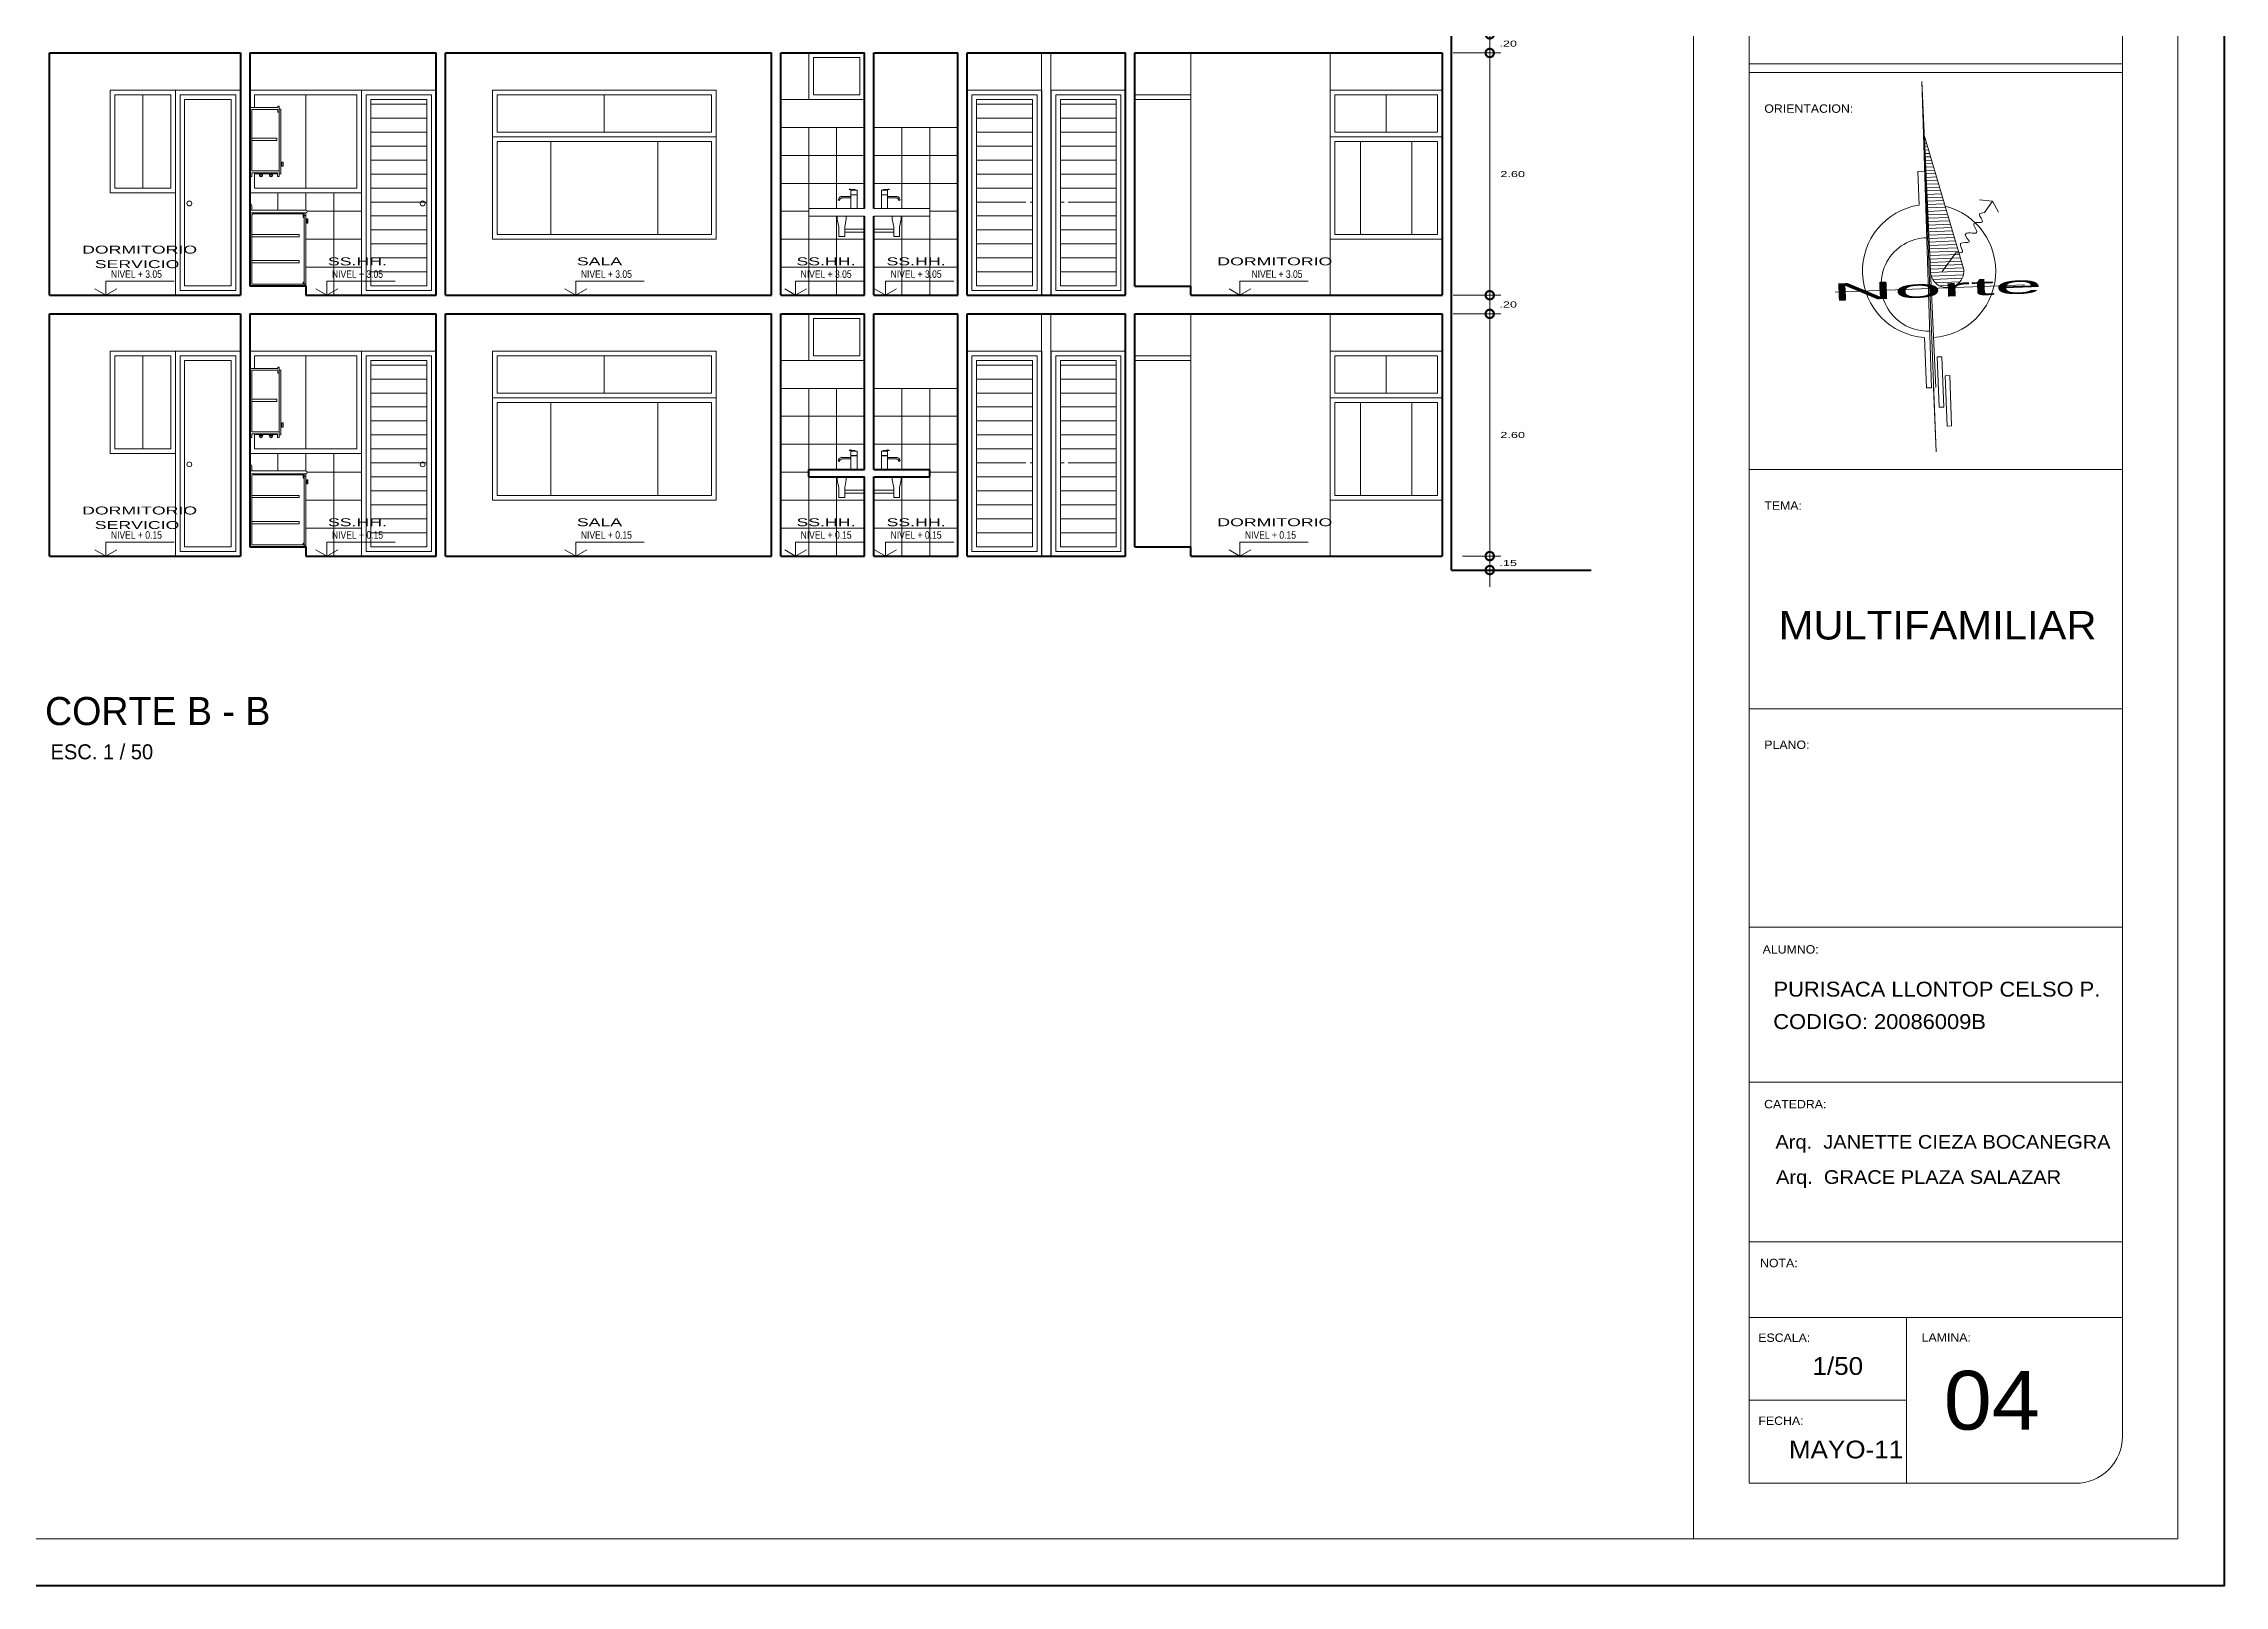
# Model space of a CAD drawing. Header units: inches. Extents: x 155.3 to 248.5, y 20.6 to 88.6.
# Drawn here: x 225.04 to 248.46, y 20.57 to 37.12 of the extents above; entities that cross this region are included whole.
import ezdxf
from ezdxf.enums import TextEntityAlignment as Align

# ---------------------------------------------------------------- set-up
doc = ezdxf.new("R2010")
doc.units = ezdxf.units.IN
doc.header["$MEASUREMENT"] = 0
doc.linetypes.add('CONTINUA', pattern=[0])
for name, color, linetype in [('COTAS', 252, 'Continuous'), ('MURO', 7, 'Continuous'), ('TEXTOS PLANTA', 7, 'Continuous'), ('TEXTURAS', 251, 'Continuous')]:
    doc.layers.add(name, color=color, linetype=linetype)
doc.styles.add('ARIAL', font='ARIALN.TTF')
doc.styles.add('Celso', font='swissel.ttf', dxfattribs={"width": 1.5})
doc.styles.add('COTA-DETA', font='swissel.ttf', dxfattribs={"width": 1.5})
doc.styles.add('GERMAN', font='arial.ttf')
doc.styles.add('N', font='')
doc.styles.add('TECNO', font='vinet.ttf', dxfattribs={"height": 0.8})
doc.styles.get('N').set_extended_font_data('BernhardFashion BT')
doc.dimstyles.new('CORTE 1-50', dxfattribs={"dimtxt": 0.065, "dimasz": 0.18, "dimexe": 0.12, "dimexo": 0.12, "dimgap": 0.1, "dimtad": 2, "dimtih": 1, "dimtoh": 1, "dimzin": 4, "dimdsep": 46, "dimtxsty": 'Celso', "dimblk": 'DOTSMALL', "dimcen": 0.065, "dimdle": 0.05, "dimclrd": 14, "dimclre": 251, "dimclrt": 256, "dimaunit": 1, "dimadec": 4, "dimazin": 1, "dimtfac": 1, "dimtix": 1, "dimtmove": 0, "dimatfit": 3, "dimldrblk": 'DOTSMALL', "dimfxl": 1, "dimlwd": 9, "dimlwe": 9, "dimarcsym": 0})

# ---------------------------------------------------------------- blocks, each defined once
blk = doc.blocks.new('_DotSmall')
at = {"color": 0, "linetype": 'ByBlock', "lineweight": 0, "const_width": 0.5}
blk.add_lwpolyline([(-0.0625, 0, 1), (0.0625, 0, 1)], format="xyb", close=True, dxfattribs=at)
blk = doc.blocks.new('*D719')
at = {"layer": 'COTAS', "color": 251, "linetype": 'Continuous', "lineweight": 9, "transparency": 16777216}
blk.add_line((240.278, 31.618), (240.69, 31.618), dxfattribs=at)
at = {"layer": 'COTAS', "color": 14, "linetype": 'CONTINUA', "lineweight": 9, "transparency": 16777216}
for p, q in [((240.57, 31.618), (240.57, 31.798)), ((240.57, 31.468), (240.57, 31.618)), ((240.57, 31.468), (240.57, 31.288))]:
    blk.add_line(p, q, dxfattribs=at)
at = {"layer": 'COTAS', "color": 251, "linetype": 'CONTINUA', "lineweight": 9, "transparency": 16777216}
blk.add_line((240.278, 31.468), (240.69, 31.468), dxfattribs=at)
at = {"layer": 'Defpoints', "color": 0, "lineweight": 0, "transparency": 16777216}
for p in [(240.158, 31.618), (240.57, 31.618), (240.158, 31.468)]:
    blk.add_point(p, dxfattribs=at)
at = {"layer": 'COTAS', "color": 14, "lineweight": 9, "transparency": 16777216, "xscale": 0.18, "yscale": 0.18, "zscale": 0.18}
for p, rotation in [((240.57, 31.618), 270), ((240.57, 31.468), 90)]:
    blk.add_blockref('_DotSmall', p, dxfattribs=dict(at, rotation=rotation))
at = {"layer": 'COTAS', "lineweight": 0, "transparency": 16777216, "insert": (240.768, 31.543), "char_height": 0.065, "attachment_point": 5, "style": 'Celso'}
blk.add_mtext('.15', dxfattribs=at)
blk = doc.blocks.new('*D720')
at = {"layer": 'COTAS', "color": 251, "linetype": 'Continuous', "lineweight": 9, "transparency": 16777216}
blk.add_line((240.178, 34.218), (240.69, 34.218), dxfattribs=at)
at = {"layer": 'COTAS', "color": 14, "linetype": 'CONTINUA', "lineweight": 9, "transparency": 16777216}
blk.add_line((240.57, 31.568), (240.57, 34.268), dxfattribs=at)
at = {"layer": 'COTAS', "color": 251, "linetype": 'CONTINUA', "lineweight": 9, "transparency": 16777216}
blk.add_line((240.278, 31.618), (240.69, 31.618), dxfattribs=at)
at = {"layer": 'Defpoints', "color": 0, "lineweight": 0, "transparency": 16777216}
for p in [(240.058, 34.218), (240.57, 34.218), (240.158, 31.618)]:
    blk.add_point(p, dxfattribs=at)
at = {"layer": 'COTAS', "color": 14, "lineweight": 9, "transparency": 16777216, "xscale": 0.18, "yscale": 0.18, "zscale": 0.18}
for p, rotation in [((240.57, 34.218), 90), ((240.57, 31.618), 270)]:
    blk.add_blockref('_DotSmall', p, dxfattribs=dict(at, rotation=rotation))
at = {"layer": 'COTAS', "lineweight": 0, "transparency": 16777216, "insert": (240.816, 32.918), "char_height": 0.065, "attachment_point": 5, "style": 'Celso'}
blk.add_mtext('2.60', dxfattribs=at)
blk = doc.blocks.new('*D721')
at = {"layer": 'COTAS', "color": 14, "linetype": 'CONTINUA', "lineweight": 9, "transparency": 16777216}
for p, q in [((240.57, 34.418), (240.57, 34.598)), ((240.57, 34.218), (240.57, 34.418)), ((240.57, 34.218), (240.57, 34.038))]:
    blk.add_line(p, q, dxfattribs=at)
at = {"layer": 'COTAS', "color": 251, "linetype": 'Continuous', "lineweight": 9, "transparency": 16777216}
blk.add_line((240.178, 34.418), (240.69, 34.418), dxfattribs=at)
at = {"layer": 'COTAS', "color": 251, "linetype": 'CONTINUA', "lineweight": 9, "transparency": 16777216}
blk.add_line((240.178, 34.218), (240.69, 34.218), dxfattribs=at)
at = {"layer": 'Defpoints', "color": 0, "lineweight": 0, "transparency": 16777216}
for p in [(240.058, 34.418), (240.058, 34.218), (240.57, 34.418)]:
    blk.add_point(p, dxfattribs=at)
at = {"layer": 'COTAS', "color": 14, "lineweight": 9, "transparency": 16777216, "xscale": 0.18, "yscale": 0.18, "zscale": 0.18}
for p, rotation in [((240.57, 34.418), 270), ((240.57, 34.218), 90)]:
    blk.add_blockref('_DotSmall', p, dxfattribs=dict(at, rotation=rotation))
at = {"layer": 'COTAS', "lineweight": 0, "transparency": 16777216, "insert": (240.768, 34.318), "char_height": 0.065, "attachment_point": 5, "style": 'Celso'}
blk.add_mtext('.20', dxfattribs=at)
blk = doc.blocks.new('*D722')
at = {"layer": 'COTAS', "color": 251, "linetype": 'Continuous', "lineweight": 9, "transparency": 16777216}
blk.add_line((240.178, 37.018), (240.69, 37.018), dxfattribs=at)
at = {"layer": 'COTAS', "color": 14, "linetype": 'CONTINUA', "lineweight": 9, "transparency": 16777216}
blk.add_line((240.57, 34.368), (240.57, 37.068), dxfattribs=at)
at = {"layer": 'COTAS', "color": 251, "linetype": 'CONTINUA', "lineweight": 9, "transparency": 16777216}
blk.add_line((240.178, 34.418), (240.69, 34.418), dxfattribs=at)
at = {"layer": 'Defpoints', "color": 0, "lineweight": 0, "transparency": 16777216}
for p in [(240.058, 37.018), (240.57, 37.018), (240.058, 34.418)]:
    blk.add_point(p, dxfattribs=at)
at = {"layer": 'COTAS', "color": 14, "lineweight": 9, "transparency": 16777216, "xscale": 0.18, "yscale": 0.18, "zscale": 0.18}
for p, rotation in [((240.57, 37.018), 90), ((240.57, 34.418), 270)]:
    blk.add_blockref('_DotSmall', p, dxfattribs=dict(at, rotation=rotation))
at = {"layer": 'COTAS', "lineweight": 0, "transparency": 16777216, "insert": (240.816, 35.718), "char_height": 0.065, "attachment_point": 5, "style": 'Celso'}
blk.add_mtext('2.60', dxfattribs=at)
blk = doc.blocks.new('*D723')
at = {"layer": 'COTAS', "color": 14, "linetype": 'CONTINUA', "lineweight": 9, "transparency": 16777216}
for p, q in [((240.57, 37.218), (240.57, 37.398)), ((240.57, 37.018), (240.57, 37.218)), ((240.57, 37.018), (240.57, 36.838))]:
    blk.add_line(p, q, dxfattribs=at)
at = {"layer": 'COTAS', "color": 251, "linetype": 'Continuous', "lineweight": 9, "transparency": 16777216}
blk.add_line((240.178, 37.218), (240.69, 37.218), dxfattribs=at)
at = {"layer": 'COTAS', "color": 251, "linetype": 'CONTINUA', "lineweight": 9, "transparency": 16777216}
blk.add_line((240.178, 37.018), (240.69, 37.018), dxfattribs=at)
at = {"layer": 'Defpoints', "color": 0, "lineweight": 0, "transparency": 16777216}
for p in [(240.058, 37.218), (240.058, 37.018), (240.57, 37.218)]:
    blk.add_point(p, dxfattribs=at)
at = {"layer": 'COTAS', "color": 14, "lineweight": 9, "transparency": 16777216, "xscale": 0.18, "yscale": 0.18, "zscale": 0.18}
for p, rotation in [((240.57, 37.218), 270), ((240.57, 37.018), 90)]:
    blk.add_blockref('_DotSmall', p, dxfattribs=dict(at, rotation=rotation))
at = {"layer": 'COTAS', "lineweight": 0, "transparency": 16777216, "insert": (240.768, 37.118), "char_height": 0.065, "attachment_point": 5, "style": 'Celso'}
blk.add_mtext('.20', dxfattribs=at)

msp = doc.modelspace()

# ---------------------------------------------------------------- hatches: boundary and pattern name
at = {"lineweight": 0, "ltscale": 0.5}
h = msp.add_hatch(dxfattribs=at)
h.set_pattern_fill('LINE', color=256, scale=0.522344, angle=2.2738, style=0)
h.set_pattern_definition([(2.2738, (243.84644, 32.955797), (-0.0014507, 0.03653527), [])])
edge = h.paths.add_edge_path()
edge.add_line((245.236, 36.126), (245.302, 34.66))
edge.add_ellipse((245.481, 34.678), major_axis=(-0.115, 0.137), ratio=1, start_angle=55.5246, end_angle=142.0186)
edge.add_line((245.487, 34.498), (245.489, 34.498))
edge.add_ellipse((245.481, 34.678), major_axis=(-0.115, 0.137), ratio=1, start_angle=142.609, end_angle=235.536)
edge.add_line((245.659, 34.695), (245.236, 36.126))
at = {"layer": 'TEXTURAS', "lineweight": 0}
h = msp.add_hatch(dxfattribs=at)
h.set_pattern_fill('_USER', color=251, scale=0.15, style=0, pattern_type=0)
h.set_pattern_definition([(0, (228.5578, 34.51835), (0, 0.15), [])])
h.paths.add_polyline_path([(229.158, 36.518), (228.558, 36.518), (228.558, 34.518), (229.158, 34.518)])
h = msp.add_hatch(dxfattribs=at)
h.set_pattern_fill('_USER', color=251, scale=0.15, style=0, pattern_type=0)
h.set_pattern_definition([(0, (235.0578, 34.51835), (0, 0.15), [])])
h.paths.add_polyline_path([(235.66, 36.518), (235.058, 36.518), (235.058, 34.518), (235.66, 34.518)])
h.paths.add_polyline_path([(235.64, 35.403, -1), (235.586, 35.403, -1)], flags=16)
h = msp.add_hatch(dxfattribs=at)
h.set_pattern_fill('_USER', color=251, scale=0.15, style=0, pattern_type=0)
h.set_pattern_definition([(0, (235.96048, 34.51835), (0, 0.15), [])])
h.paths.add_polyline_path([(236.56, 36.518), (235.96, 36.518), (235.96, 34.518), (236.56, 34.518)])
h.paths.add_polyline_path([(236.05, 35.403, -1), (235.996, 35.403, -1)], flags=16)
h = msp.add_hatch(dxfattribs=at)
h.set_pattern_fill('_USER', color=251, scale=0.3, style=0, double=1, pattern_type=0)
h.set_pattern_definition([(0, (232.9578, 34.41835), (0, 0.3), []), (90, (232.9578, 34.41835), (-0.3, 2e-17), [])])
h.paths.add_polyline_path([(233.858, 36.218), (232.958, 36.218), (232.958, 34.418), (233.858, 34.418), (233.858, 35.095), (233.645, 35.095), (233.645, 35.047), (233.582, 35.047), (233.582, 35.152), (233.565, 35.236), (233.565, 35.268), (233.258, 35.268), (233.258, 35.348), (233.712, 35.348), (233.712, 35.463), (233.612, 35.463), (233.597, 35.453), (233.586, 35.434), (233.574, 35.443), (233.582, 35.457, -0.265351), (233.612, 35.478), (233.712, 35.478), (233.712, 35.494), (233.777, 35.494), (233.777, 35.348), (233.858, 35.348)])
h.paths.add_polyline_path([(233.694, 35.555), (233.707, 35.557), (233.737, 35.553, -0.15979), (233.77, 35.546), (233.777, 35.546), (233.777, 35.497), (233.712, 35.497), (233.712, 35.546), (233.721, 35.547), (233.695, 35.553)], flags=16)
h = msp.add_hatch(dxfattribs=at)
h.set_pattern_fill('_USER', color=251, scale=0.3, style=0, double=1, pattern_type=0)
h.set_pattern_definition([(0, (233.9578, 34.41835), (0, 0.3), []), (90, (233.9578, 34.41835), (-0.3, 2e-17), [])])
h.paths.add_polyline_path([(234.858, 36.218), (233.958, 36.218), (233.958, 35.348), (234.039, 35.348), (234.039, 35.494), (234.104, 35.494), (234.104, 35.478), (234.203, 35.478, -0.228457), (234.231, 35.462), (234.241, 35.443), (234.229, 35.434), (234.218, 35.453), (234.203, 35.463), (234.104, 35.463), (234.104, 35.348), (234.558, 35.348), (234.558, 35.268), (234.251, 35.268), (234.251, 35.236), (234.233, 35.152), (234.233, 35.047), (234.171, 35.047), (234.171, 35.095), (233.958, 35.095), (233.958, 34.418), (234.858, 34.418)])
h.paths.add_polyline_path([(234.121, 35.555), (234.121, 35.553), (234.095, 35.547), (234.104, 35.546), (234.104, 35.497), (234.039, 35.497), (234.039, 35.546), (234.046, 35.546, -0.15979), (234.078, 35.553), (234.109, 35.557)], flags=16)
h = msp.add_hatch(dxfattribs=at)
h.set_pattern_fill('_USER', color=251, scale=0.3, style=0, double=1, pattern_type=0)
h.set_pattern_definition([(0, (227.2578, 34.41835), (0, 0.3), []), (90, (227.2578, 34.41835), (-0.3, 2e-17), [])])
h.paths.add_polyline_path([(228.458, 35.518), (227.258, 35.518), (227.258, 35.402, -0.414214), (227.278, 35.382), (227.278, 35.332), (227.858, 35.332, -1), (227.858, 35.302), (227.84, 35.302), (227.84, 35.275), (227.858, 35.275), (227.858, 35.232), (227.868, 35.232), (227.868, 35.238), (227.881, 35.238), (227.881, 35.193), (227.868, 35.193), (227.868, 35.212), (227.858, 35.212), (227.858, 34.536), (227.84, 34.536), (227.84, 34.518), (227.858, 34.518), (227.858, 34.418), (228.458, 34.418)])
h = msp.add_hatch(dxfattribs=at)
h.set_pattern_fill('_USER', color=251, scale=0.15, style=0, pattern_type=0)
h.set_pattern_definition([(0, (228.5578, 31.71835), (0, 0.15), [])])
h.paths.add_polyline_path([(229.158, 33.718), (228.558, 33.718), (228.558, 31.718), (229.158, 31.718)])
h = msp.add_hatch(dxfattribs=at)
h.set_pattern_fill('_USER', color=251, scale=0.15, style=0, pattern_type=0)
h.set_pattern_definition([(0, (235.0578, 31.71835), (0, 0.15), [])])
h.paths.add_polyline_path([(235.66, 33.718), (235.058, 33.718), (235.058, 31.718), (235.66, 31.718)])
h.paths.add_polyline_path([(235.64, 32.603, -1), (235.586, 32.603, -1)], flags=16)
h = msp.add_hatch(dxfattribs=at)
h.set_pattern_fill('_USER', color=251, scale=0.15, style=0, pattern_type=0)
h.set_pattern_definition([(0, (235.96048, 31.71835), (0, 0.15), [])])
h.paths.add_polyline_path([(236.56, 33.718), (235.96, 33.718), (235.96, 31.718), (236.56, 31.718)])
h.paths.add_polyline_path([(236.05, 32.603, -1), (235.996, 32.603, -1)], flags=16)
h = msp.add_hatch(dxfattribs=at)
h.set_pattern_fill('_USER', color=251, scale=0.3, style=0, double=1, pattern_type=0)
h.set_pattern_definition([(0, (232.9578, 31.61835), (0, 0.3), []), (90, (232.9578, 31.61835), (-0.3, 2e-17), [])])
h.paths.add_polyline_path([(233.858, 33.418), (232.958, 33.418), (232.958, 31.618), (233.858, 31.618), (233.858, 32.295), (233.645, 32.295), (233.645, 32.247), (233.582, 32.247), (233.582, 32.352), (233.565, 32.436), (233.565, 32.468), (233.258, 32.468), (233.258, 32.548), (233.712, 32.548), (233.712, 32.663), (233.612, 32.663), (233.597, 32.653), (233.586, 32.634), (233.574, 32.643), (233.582, 32.657, -0.265351), (233.612, 32.678), (233.712, 32.678), (233.712, 32.694), (233.777, 32.694), (233.777, 32.548), (233.858, 32.548)])
h.paths.add_polyline_path([(233.694, 32.755), (233.707, 32.757), (233.737, 32.753, -0.15979), (233.77, 32.746), (233.777, 32.746), (233.777, 32.697), (233.712, 32.697), (233.712, 32.746), (233.721, 32.747), (233.695, 32.753)], flags=16)
h = msp.add_hatch(dxfattribs=at)
h.set_pattern_fill('_USER', color=251, scale=0.3, style=0, double=1, pattern_type=0)
h.set_pattern_definition([(0, (233.9578, 31.61835), (0, 0.3), []), (90, (233.9578, 31.61835), (-0.3, 2e-17), [])])
h.paths.add_polyline_path([(234.858, 33.418), (233.958, 33.418), (233.958, 32.548), (234.039, 32.548), (234.039, 32.694), (234.104, 32.694), (234.104, 32.678), (234.203, 32.678, -0.228457), (234.231, 32.662), (234.241, 32.643), (234.229, 32.634), (234.218, 32.653), (234.203, 32.663), (234.104, 32.663), (234.104, 32.548), (234.558, 32.548), (234.558, 32.468), (234.251, 32.468), (234.251, 32.436), (234.233, 32.352), (234.233, 32.247), (234.171, 32.247), (234.171, 32.295), (233.958, 32.295), (233.958, 31.618), (234.858, 31.618)])
h.paths.add_polyline_path([(234.121, 32.755), (234.121, 32.753), (234.095, 32.747), (234.104, 32.746), (234.104, 32.697), (234.039, 32.697), (234.039, 32.746), (234.046, 32.746, -0.15979), (234.078, 32.753), (234.109, 32.757)], flags=16)
h = msp.add_hatch(dxfattribs=at)
h.set_pattern_fill('_USER', color=251, scale=0.3, style=0, double=1, pattern_type=0)
h.set_pattern_definition([(0, (227.2578, 31.61835), (0, 0.3), []), (90, (227.2578, 31.61835), (-0.3, 2e-17), [])])
h.paths.add_polyline_path([(228.458, 32.718), (227.258, 32.718), (227.258, 32.602, -0.414214), (227.278, 32.582), (227.278, 32.532), (227.858, 32.532, -1), (227.858, 32.502), (227.84, 32.502), (227.84, 32.475), (227.858, 32.475), (227.858, 32.432), (227.868, 32.432), (227.868, 32.438), (227.881, 32.438), (227.881, 32.393), (227.868, 32.393), (227.868, 32.412), (227.858, 32.412), (227.858, 31.736), (227.84, 31.736), (227.84, 31.718), (227.858, 31.718), (227.858, 31.618), (228.458, 31.618)])

# ---------------------------------------------------------------- linework, layer by layer
at = {"lineweight": 0, "ltscale": 0.5}
for p, q in [((247.362, 36.902), (243.355, 36.902)), ((243.355, 36.807), (247.362, 36.807)), ((245.21, 36.711), (245.358, 33.427)), ((245.21, 36.711), (245.313, 33.425)), ((245.362, 32.738), (245.21, 36.711)), ((245.236, 36.126), (245.659, 34.695)), ((245.243, 35.75), (245.166, 35.747)), ((245.166, 35.747), (245.18, 35.386)), ((245.967, 35.426), (245.83, 35.443)), ((245.881, 35.305), (245.967, 35.426)), ((245.967, 35.426), (246.032, 35.311)), ((245.429, 34.671), (245.573, 34.874)), ((246.312, 34.53), (244.278, 34.452)), ((245.236, 33.964), (245.258, 33.423)), ((245.375, 33.755), (245.424, 33.756)), ((245.396, 33.215), (245.375, 33.755)), ((245.424, 33.756), (245.445, 33.217)), ((245.459, 33.553), (245.508, 33.555)), ((245.481, 33.013), (245.459, 33.553)), ((245.508, 33.555), (245.529, 33.015)), ((245.313, 33.425), (245.258, 33.423)), ((245.335, 33.426), (245.362, 32.738)), ((245.445, 33.217), (245.396, 33.215)), ((245.529, 33.015), (245.481, 33.013)), ((243.355, 32.547), (247.362, 32.547)), ((243.355, 29.98), (247.362, 29.98)), ((243.355, 27.637), (247.362, 27.637)), ((243.355, 25.973), (247.362, 25.973)), ((243.355, 24.259), (247.362, 24.259)), ((247.362, 23.447), (243.355, 23.447)), ((245.046, 23.447), (245.046, 21.667)), ((245.046, 22.557), (243.355, 22.557))]:
    msp.add_line(p, q, dxfattribs=at)
at = {"color": 144, "lineweight": 9}
for p, q in [((225.713, 34.418), (225.595, 34.486)), ((225.713, 34.418), (225.713, 34.569)), ((225.713, 34.569), (226.444, 34.569)), ((225.713, 34.418), (225.831, 34.486)), ((228.086, 34.418), (227.968, 34.486)), ((228.086, 34.418), (228.086, 34.569)), ((228.086, 34.569), (228.817, 34.569)), ((228.086, 34.418), (228.204, 34.486)), ((230.759, 34.418), (230.641, 34.486)), ((230.759, 34.418), (230.759, 34.569)), ((230.759, 34.569), (231.49, 34.569)), ((230.759, 34.418), (230.877, 34.486)), ((233.118, 34.418), (233, 34.486)), ((233.118, 34.418), (233.118, 34.569)), ((233.118, 34.569), (233.848, 34.569)), ((233.118, 34.418), (233.235, 34.486)), ((234.084, 34.418), (233.966, 34.486)), ((234.084, 34.418), (234.084, 34.569)), ((234.084, 34.569), (234.815, 34.569)), ((234.084, 34.418), (234.202, 34.486)), ((237.888, 34.418), (237.771, 34.486)), ((237.888, 34.418), (237.888, 34.569)), ((237.888, 34.569), (238.619, 34.569)), ((237.888, 34.418), (238.006, 34.486)), ((225.713, 31.618), (225.595, 31.686)), ((225.713, 31.618), (225.713, 31.769)), ((225.713, 31.769), (226.444, 31.769)), ((225.713, 31.618), (225.831, 31.686)), ((228.086, 31.618), (227.968, 31.686)), ((228.086, 31.618), (228.086, 31.769)), ((228.086, 31.769), (228.817, 31.769)), ((228.086, 31.618), (228.204, 31.686)), ((230.759, 31.618), (230.641, 31.686)), ((230.759, 31.618), (230.759, 31.769)), ((230.759, 31.769), (231.49, 31.769)), ((230.759, 31.618), (230.877, 31.686)), ((233.118, 31.618), (233, 31.686)), ((233.118, 31.618), (233.118, 31.769)), ((233.118, 31.769), (233.848, 31.769)), ((233.118, 31.618), (233.235, 31.686)), ((234.084, 31.618), (233.966, 31.686)), ((234.084, 31.618), (234.084, 31.769)), ((234.084, 31.769), (234.815, 31.769)), ((234.084, 31.618), (234.202, 31.686)), ((237.888, 31.618), (237.771, 31.686)), ((237.888, 31.618), (237.888, 31.769)), ((237.888, 31.769), (238.619, 31.769)), ((237.888, 31.618), (238.006, 31.686))]:
    msp.add_line(p, q, dxfattribs=at)
at = {"lineweight": 0}
msp.add_lwpolyline([(207.506, 54.071), (242.759, 54.071), (242.759, 21.071), (207.506, 21.071)], close=True, dxfattribs=at)
at = {"lineweight": 0, "ltscale": 0.5}
msp.add_lwpolyline([(242.759, 21.071), (247.957, 21.071), (247.957, 54.071), (242.759, 54.071)], close=True, dxfattribs=at)
msp.add_lwpolyline([(243.355, 21.667), (246.861, 21.667, 0.414214), (247.362, 22.168), (247.362, 53.475), (243.856, 53.475, 0.414214), (243.355, 52.974)], format="xyb", close=True, dxfattribs=at)
for centre, major_axis, start_param, end_param in [((245.287, 34.678), (-0.028, 0.715), 0.110779, 3.030953), ((245.287, 34.678), (-0.028, 0.715), 3.166997, 6.004794), ((245.273, 34.534), (-0.02, 0.501), -0.029335, 3.144268), ((245.481, 34.678), (-0.115, 0.137), 0.867685, 4.110879)]:
    msp.add_ellipse(centre, major_axis=major_axis, ratio=1, start_param=start_param, end_param=end_param, dxfattribs=at)
for points, knots in [([(245.727, 35.089), (245.76, 35.084), (245.84, 35.071), (245.709, 35.226), (245.917, 35.174), (245.792, 35.295), (245.856, 35.302), (245.881, 35.305)], [0, 0, 0, 0, 4.823236, 11.794407, 18.077084, 23.956656, 27.84666, 27.84666, 27.84666, 27.84666]), ([(245.573, 34.874), (245.608, 34.871), (245.684, 34.866), (245.57, 35.008), (245.784, 34.958), (245.635, 35.078), (245.702, 35.086), (245.727, 35.089)], [0, 0, 0, 0, 5.056916, 11.19593, 17.739783, 24.060414, 27.950417, 27.950417, 27.950417, 27.950417])]:
    msp.add_open_spline(points, degree=3, knots=knots, dxfattribs=at)
at = {"layer": 'MURO', "color": 7, "lineweight": 40}
for p, q in [((240.158, 31.468), (240.158, 46.818)), ((225.108, 37.018), (227.158, 37.018)), ((225.108, 34.418), (225.108, 37.018)), ((227.158, 37.018), (227.158, 34.418)), ((227.258, 37.018), (229.258, 37.018)), ((227.258, 37.018), (227.258, 34.518)), ((229.258, 34.418), (229.258, 37.018)), ((229.358, 37.018), (232.858, 37.018)), ((229.358, 34.418), (229.358, 37.018)), ((232.858, 34.418), (232.858, 37.018)), ((232.958, 37.018), (233.858, 37.018)), ((232.958, 34.418), (232.958, 37.018)), ((233.858, 35.348), (233.858, 37.018)), ((233.958, 37.018), (234.858, 37.018)), ((233.958, 35.348), (233.958, 37.018)), ((234.858, 34.418), (234.858, 37.018)), ((234.958, 37.018), (236.66, 37.018)), ((234.958, 34.418), (234.958, 37.018)), ((236.66, 34.418), (236.66, 37.018)), ((236.76, 37.018), (240.058, 37.018)), ((236.76, 34.516), (236.76, 37.018)), ((240.058, 37.018), (240.058, 34.418)), ((233.858, 34.418), (233.858, 35.268)), ((233.958, 34.418), (233.958, 35.268)), ((227.258, 34.518), (227.858, 34.518)), ((227.858, 34.518), (227.858, 34.418)), ((236.76, 34.516), (237.36, 34.516)), ((237.36, 34.418), (237.36, 34.516)), ((225.108, 34.418), (227.158, 34.418)), ((225.108, 31.618), (225.108, 34.218)), ((225.108, 34.218), (227.158, 34.218)), ((227.158, 34.218), (227.158, 31.618)), ((227.258, 34.218), (229.258, 34.218)), ((227.258, 34.218), (227.258, 31.718)), ((227.858, 34.418), (229.258, 34.418)), ((229.258, 31.618), (229.258, 34.218)), ((229.358, 34.418), (232.858, 34.418)), ((229.358, 31.618), (229.358, 34.218)), ((229.358, 34.218), (232.858, 34.218)), ((232.858, 31.618), (232.858, 34.218)), ((232.958, 34.418), (233.858, 34.418)), ((232.958, 31.618), (232.958, 34.218)), ((232.958, 34.218), (233.858, 34.218)), ((233.858, 32.548), (233.858, 34.218)), ((233.958, 34.418), (234.858, 34.418)), ((233.958, 34.218), (234.858, 34.218)), ((233.958, 32.548), (233.958, 34.218)), ((234.858, 31.618), (234.858, 34.218)), ((234.958, 34.418), (236.66, 34.418)), ((234.958, 31.618), (234.958, 34.218)), ((234.958, 34.218), (236.66, 34.218)), ((236.66, 31.618), (236.66, 34.218)), ((236.76, 31.716), (236.76, 34.218)), ((236.76, 34.218), (240.058, 34.218)), ((237.36, 34.418), (240.058, 34.418)), ((240.058, 34.218), (240.058, 31.618)), ((233.258, 32.548), (233.858, 32.548)), ((233.258, 32.468), (233.258, 32.548)), ((233.958, 32.548), (234.558, 32.548)), ((234.558, 32.468), (234.558, 32.548)), ((233.258, 32.468), (233.858, 32.468)), ((233.858, 31.618), (233.858, 32.468)), ((233.958, 31.618), (233.958, 32.468)), ((233.958, 32.468), (234.558, 32.468)), ((225.108, 31.618), (227.158, 31.618)), ((227.258, 31.718), (227.858, 31.718)), ((227.858, 31.718), (227.858, 31.618)), ((227.858, 31.618), (229.258, 31.618)), ((229.358, 31.618), (232.858, 31.618)), ((232.958, 31.618), (233.858, 31.618)), ((233.958, 31.618), (234.858, 31.618)), ((234.958, 31.618), (236.66, 31.618)), ((236.76, 31.716), (237.36, 31.716)), ((237.36, 31.618), (237.36, 31.716)), ((237.36, 31.618), (240.058, 31.618)), ((240.158, 31.468), (241.658, 31.468))]:
    msp.add_line(p, q, dxfattribs=at)
msp.add_lwpolyline([(248.457, 54.571), (207.006, 54.571), (207.006, 20.571), (248.457, 20.571)], close=True, dxfattribs=at)
at = {"layer": 'TEXTURAS', "color": 251, "lineweight": 0}
for p, q in [((235.758, 34.418), (235.758, 37.018)), ((235.858, 34.418), (235.858, 37.018)), ((237.36, 36.568), (237.36, 37.018)), ((238.858, 37.018), (238.858, 34.418)), ((226.108, 36.568), (226.108, 35.568)), ((227.858, 36.568), (227.858, 35.568)), ((231.063, 36.568), (231.063, 36.168)), ((237.36, 36.568), (236.76, 36.568)), ((237.36, 36.518), (237.36, 36.568)), ((239.458, 36.568), (239.458, 36.168)), ((227.258, 36.432), (227.559, 36.432)), ((227.278, 36.412), (227.559, 36.412)), ((227.278, 35.752), (227.278, 36.412)), ((232.958, 36.518), (233.858, 36.518)), ((237.36, 36.518), (236.76, 36.518)), ((237.36, 34.516), (237.36, 36.518)), ((229.913, 36.168), (231.063, 36.168)), ((230.488, 36.068), (230.488, 35.068)), ((231.063, 36.168), (232.213, 36.168)), ((231.638, 36.068), (231.638, 35.068)), ((232.958, 36.218), (233.858, 36.218)), ((233.958, 36.218), (234.858, 36.218)), ((239.183, 36.068), (239.183, 35.068)), ((239.733, 36.068), (239.733, 35.068)), ((227.601, 35.841, 0.218), (227.591, 35.841, 0.218)), ((227.278, 35.692), (227.258, 35.692)), ((227.573, 35.752), (227.278, 35.752)), ((227.553, 35.732), (227.278, 35.732)), ((227.278, 35.692), (227.278, 35.732)), ((227.364, 35.712), (227.349, 35.722)), ((227.39, 35.712), (227.405, 35.722)), ((227.472, 35.712), (227.457, 35.722)), ((227.499, 35.712), (227.513, 35.722)), ((227.553, 35.692), (227.553, 35.732)), ((227.573, 35.692), (227.553, 35.692)), ((227.573, 35.692), (227.573, 35.752)), ((227.601, 35.821, 0.218), (227.591, 35.821, 0.218)), ((227.278, 35.332), (227.278, 35.382)), ((233.574, 35.443), (233.585, 35.462)), ((233.574, 35.443), (233.586, 35.434)), ((233.586, 35.434), (233.597, 35.453)), ((233.597, 35.453), (233.612, 35.463)), ((233.712, 35.478), (233.612, 35.478)), ((233.712, 35.463), (233.612, 35.463)), ((233.694, 35.555), (233.707, 35.557)), ((233.695, 35.553), (233.694, 35.555)), ((233.695, 35.553), (233.721, 35.547)), ((233.737, 35.553), (233.707, 35.557)), ((233.712, 35.546), (233.721, 35.547)), ((233.712, 35.497), (233.712, 35.546)), ((233.777, 35.546), (233.712, 35.546)), ((233.777, 35.497), (233.712, 35.497)), ((233.712, 35.494), (233.712, 35.348)), ((233.777, 35.494), (233.712, 35.494)), ((233.714, 35.497), (233.714, 35.494)), ((233.775, 35.494), (233.775, 35.497)), ((233.777, 35.546), (233.777, 35.497)), ((233.777, 35.348), (233.777, 35.494)), ((234.039, 35.546), (234.039, 35.497)), ((234.039, 35.546), (234.104, 35.546)), ((234.039, 35.497), (234.104, 35.497)), ((234.039, 35.348), (234.039, 35.494)), ((234.039, 35.494), (234.104, 35.494)), ((234.04, 35.494), (234.04, 35.497)), ((234.078, 35.553), (234.109, 35.557)), ((234.121, 35.553), (234.095, 35.547)), ((234.104, 35.546), (234.095, 35.547)), ((234.102, 35.497), (234.102, 35.494)), ((234.104, 35.497), (234.104, 35.546)), ((234.104, 35.494), (234.104, 35.348)), ((234.104, 35.478), (234.203, 35.478)), ((234.104, 35.463), (234.203, 35.463)), ((234.121, 35.555), (234.109, 35.557)), ((234.121, 35.553), (234.121, 35.555)), ((234.218, 35.453), (234.203, 35.463)), ((234.229, 35.434), (234.218, 35.453)), ((234.241, 35.443), (234.229, 35.434)), ((234.241, 35.443), (234.231, 35.462)), ((227.258, 35.332), (227.858, 35.332)), ((227.258, 35.302), (227.858, 35.302)), ((227.278, 34.538), (227.278, 35.272)), ((227.298, 35.292), (227.83, 35.292)), ((227.84, 35.275), (227.84, 35.302)), ((227.84, 35.275), (227.858, 35.275)), ((227.868, 35.232), (227.858, 35.232)), ((227.868, 35.212), (227.858, 35.212)), ((233.258, 35.348), (233.858, 35.348)), ((233.258, 35.268), (233.258, 35.348)), ((233.258, 35.268), (233.858, 35.268)), ((233.565, 35.236), (233.565, 35.268)), ((233.582, 35.152), (233.565, 35.236)), ((233.582, 35.152), (233.582, 35.047)), ((233.645, 35.152), (233.662, 35.236)), ((233.645, 35.047), (233.645, 35.152)), ((233.858, 35.127), (233.645, 35.127)), ((233.662, 35.268), (233.662, 35.236)), ((233.958, 35.348), (234.558, 35.348)), ((233.958, 35.268), (234.558, 35.268)), ((233.958, 35.127), (234.171, 35.127)), ((234.153, 35.268), (234.153, 35.236)), ((234.171, 35.152), (234.153, 35.236)), ((234.171, 35.047), (234.171, 35.152)), ((234.233, 35.152), (234.251, 35.236)), ((234.233, 35.152), (234.233, 35.047)), ((234.251, 35.236), (234.251, 35.268)), ((234.558, 35.268), (234.558, 35.348)), ((233.582, 35.047), (233.645, 35.047)), ((233.645, 35.095), (233.858, 35.095)), ((234.171, 35.095), (233.958, 35.095)), ((234.233, 35.047), (234.171, 35.047)), ((227.278, 34.538), (227.83, 34.538)), ((227.84, 34.536), (227.858, 34.536)), ((235.758, 31.618), (235.758, 34.218)), ((235.858, 31.618), (235.858, 34.218)), ((237.36, 33.768), (237.36, 34.218)), ((238.858, 34.218), (238.858, 31.618)), ((226.108, 33.768), (226.108, 32.768)), ((227.858, 33.768), (227.858, 32.768)), ((231.063, 33.768), (231.063, 33.368)), ((232.958, 33.718), (233.858, 33.718)), ((237.36, 33.768), (236.76, 33.768)), ((237.36, 33.718), (236.76, 33.718)), ((237.36, 33.718), (237.36, 33.768)), ((237.36, 31.716), (237.36, 33.718)), ((239.458, 33.768), (239.458, 33.368)), ((227.258, 33.632), (227.559, 33.632)), ((227.278, 33.612), (227.559, 33.612)), ((227.278, 32.952), (227.278, 33.612)), ((229.913, 33.368), (231.063, 33.368)), ((230.488, 33.268), (230.488, 32.268)), ((231.063, 33.368), (232.213, 33.368)), ((231.638, 33.268), (231.638, 32.268)), ((232.958, 33.418), (233.858, 33.418)), ((233.958, 33.418), (234.858, 33.418)), ((239.183, 33.268), (239.183, 32.268)), ((239.733, 33.268), (239.733, 32.268)), ((227.601, 33.041, 0.218), (227.591, 33.041, 0.218)), ((227.601, 33.021, 0.218), (227.591, 33.021, 0.218)), ((227.278, 32.892), (227.258, 32.892)), ((227.573, 32.952), (227.278, 32.952)), ((227.553, 32.932), (227.278, 32.932)), ((227.278, 32.892), (227.278, 32.932)), ((227.364, 32.912), (227.349, 32.922)), ((227.39, 32.912), (227.405, 32.922)), ((227.472, 32.912), (227.457, 32.922)), ((227.499, 32.912), (227.513, 32.922)), ((227.553, 32.892), (227.553, 32.932)), ((227.573, 32.892), (227.553, 32.892)), ((227.573, 32.892), (227.573, 32.952)), ((227.278, 32.532), (227.278, 32.582)), ((233.574, 32.643), (233.585, 32.662)), ((233.574, 32.643), (233.586, 32.634)), ((233.586, 32.634), (233.597, 32.653)), ((233.597, 32.653), (233.612, 32.663)), ((233.712, 32.678), (233.612, 32.678)), ((233.712, 32.663), (233.612, 32.663)), ((233.694, 32.755), (233.707, 32.757)), ((233.695, 32.753), (233.694, 32.755)), ((233.695, 32.753), (233.721, 32.747)), ((233.737, 32.753), (233.707, 32.757)), ((233.712, 32.746), (233.721, 32.747)), ((233.712, 32.697), (233.712, 32.746)), ((233.777, 32.746), (233.712, 32.746)), ((233.777, 32.697), (233.712, 32.697)), ((233.712, 32.694), (233.712, 32.548)), ((233.777, 32.694), (233.712, 32.694)), ((233.714, 32.697), (233.714, 32.694)), ((233.775, 32.694), (233.775, 32.697)), ((233.777, 32.746), (233.777, 32.697)), ((233.777, 32.548), (233.777, 32.694)), ((234.039, 32.746), (234.039, 32.697)), ((234.039, 32.746), (234.104, 32.746)), ((234.039, 32.697), (234.104, 32.697)), ((234.039, 32.548), (234.039, 32.694)), ((234.039, 32.694), (234.104, 32.694)), ((234.04, 32.694), (234.04, 32.697)), ((234.078, 32.753), (234.109, 32.757)), ((234.121, 32.753), (234.095, 32.747)), ((234.104, 32.746), (234.095, 32.747)), ((234.102, 32.697), (234.102, 32.694)), ((234.104, 32.697), (234.104, 32.746)), ((234.104, 32.694), (234.104, 32.548)), ((234.104, 32.678), (234.203, 32.678)), ((234.104, 32.663), (234.203, 32.663)), ((234.121, 32.755), (234.109, 32.757)), ((234.121, 32.753), (234.121, 32.755)), ((234.218, 32.653), (234.203, 32.663)), ((234.229, 32.634), (234.218, 32.653)), ((234.241, 32.643), (234.229, 32.634)), ((234.241, 32.643), (234.231, 32.662)), ((227.258, 32.532), (227.858, 32.532)), ((227.258, 32.502), (227.858, 32.502)), ((227.278, 31.738), (227.278, 32.472)), ((227.298, 32.492), (227.83, 32.492)), ((227.84, 32.475), (227.84, 32.502)), ((227.84, 32.475), (227.858, 32.475)), ((227.868, 32.432), (227.858, 32.432)), ((227.868, 32.412), (227.858, 32.412)), ((233.565, 32.436), (233.565, 32.468)), ((233.582, 32.352), (233.565, 32.436)), ((233.582, 32.352), (233.582, 32.247)), ((233.645, 32.352), (233.662, 32.436)), ((233.645, 32.247), (233.645, 32.352)), ((233.858, 32.327), (233.645, 32.327)), ((233.662, 32.468), (233.662, 32.436)), ((233.958, 32.327), (234.171, 32.327)), ((234.153, 32.468), (234.153, 32.436)), ((234.171, 32.352), (234.153, 32.436)), ((234.171, 32.247), (234.171, 32.352)), ((234.233, 32.352), (234.251, 32.436)), ((234.233, 32.352), (234.233, 32.247)), ((234.251, 32.436), (234.251, 32.468)), ((233.582, 32.247), (233.645, 32.247)), ((233.645, 32.295), (233.858, 32.295)), ((234.171, 32.295), (233.958, 32.295)), ((234.233, 32.247), (234.171, 32.247)), ((227.278, 31.738), (227.83, 31.738)), ((227.84, 31.736), (227.858, 31.736))]:
    msp.add_line(p, q, dxfattribs=at)
for points in [[(233.258, 37.018), (233.858, 37.018), (233.858, 36.518), (233.258, 36.518)], [(233.308, 36.968), (233.808, 36.968), (233.808, 36.568), (233.308, 36.568)], [(225.758, 36.618), (226.458, 36.618), (226.458, 35.518), (225.758, 35.518)], [(225.808, 36.568), (226.408, 36.568), (226.408, 35.568), (225.808, 35.568)], [(227.158, 36.618), (226.458, 36.618), (226.458, 34.418), (227.158, 34.418)], [(227.108, 36.568), (226.508, 36.568), (226.508, 34.468), (227.108, 34.468)], [(228.458, 36.618), (227.258, 36.618), (227.258, 35.518), (228.458, 35.518)], [(229.258, 36.618), (228.458, 36.618), (228.458, 34.418), (229.258, 34.418)], [(229.208, 36.568), (228.508, 36.568), (228.508, 34.468), (229.208, 34.468)], [(229.863, 36.618), (232.263, 36.618), (232.263, 36.118), (229.863, 36.118)], [(229.913, 36.568), (232.213, 36.568), (232.213, 36.168), (229.913, 36.168)], [(234.958, 36.618), (235.76, 36.618), (235.76, 34.418), (234.958, 34.418)], [(235.008, 36.568), (235.71, 36.568), (235.71, 34.468), (235.008, 34.468)], [(235.86, 34.418), (236.66, 34.418), (236.66, 36.618), (235.86, 36.618)], [(235.91, 34.468), (236.61, 34.468), (236.61, 36.568), (235.91, 36.568)], [(238.858, 36.618), (240.058, 36.618), (240.058, 36.118), (238.858, 36.118)], [(238.908, 36.568), (240.008, 36.568), (240.008, 36.168), (238.908, 36.168)], [(227.058, 36.518), (226.558, 36.518), (226.558, 34.518), (227.058, 34.518)], [(229.158, 36.518), (228.558, 36.518), (228.558, 34.518), (229.158, 34.518)], [(235.058, 36.518), (235.66, 36.518), (235.66, 34.518), (235.058, 34.518)], [(235.96, 34.518), (236.56, 34.518), (236.56, 36.518), (235.96, 36.518)], [(227.278, 36.102), (227.548, 36.102), (227.548, 36.078), (227.278, 36.078)], [(229.863, 36.118), (232.263, 36.118), (232.263, 35.018), (229.863, 35.018)], [(229.913, 36.068), (232.213, 36.068), (232.213, 35.068), (229.913, 35.068)], [(238.858, 35.018), (240.058, 35.018), (240.058, 36.118), (238.858, 36.118)], [(238.908, 35.068), (240.008, 35.068), (240.008, 36.068), (238.908, 36.068)], [(227.317, 35.732), (227.545, 35.732), (227.545, 35.722), (227.317, 35.722)], [(227.84, 35.275), (227.858, 35.275), (227.858, 34.536), (227.84, 34.536)], [(227.868, 35.238), (227.881, 35.238), (227.881, 35.193), (227.868, 35.193)], [(233.258, 34.218), (233.858, 34.218), (233.858, 33.718), (233.258, 33.718)], [(233.308, 34.168), (233.808, 34.168), (233.808, 33.768), (233.308, 33.768)], [(225.758, 33.818), (226.458, 33.818), (226.458, 32.718), (225.758, 32.718)], [(225.808, 33.768), (226.408, 33.768), (226.408, 32.768), (225.808, 32.768)], [(227.158, 33.818), (226.458, 33.818), (226.458, 31.618), (227.158, 31.618)], [(227.108, 33.768), (226.508, 33.768), (226.508, 31.668), (227.108, 31.668)], [(227.058, 33.718), (226.558, 33.718), (226.558, 31.718), (227.058, 31.718)], [(228.458, 33.818), (227.258, 33.818), (227.258, 32.718), (228.458, 32.718)], [(229.258, 33.818), (228.458, 33.818), (228.458, 31.618), (229.258, 31.618)], [(229.208, 33.768), (228.508, 33.768), (228.508, 31.668), (229.208, 31.668)], [(229.158, 33.718), (228.558, 33.718), (228.558, 31.718), (229.158, 31.718)], [(229.863, 33.818), (232.263, 33.818), (232.263, 33.318), (229.863, 33.318)], [(229.913, 33.768), (232.213, 33.768), (232.213, 33.368), (229.913, 33.368)], [(234.958, 33.818), (235.76, 33.818), (235.76, 31.618), (234.958, 31.618)], [(235.008, 33.768), (235.71, 33.768), (235.71, 31.668), (235.008, 31.668)], [(235.058, 33.718), (235.66, 33.718), (235.66, 31.718), (235.058, 31.718)], [(235.86, 31.618), (236.66, 31.618), (236.66, 33.818), (235.86, 33.818)], [(235.91, 31.668), (236.61, 31.668), (236.61, 33.768), (235.91, 33.768)], [(235.96, 31.718), (236.56, 31.718), (236.56, 33.718), (235.96, 33.718)], [(238.858, 33.818), (240.058, 33.818), (240.058, 33.318), (238.858, 33.318)], [(238.908, 33.768), (240.008, 33.768), (240.008, 33.368), (238.908, 33.368)], [(227.278, 33.302), (227.548, 33.302), (227.548, 33.278), (227.278, 33.278)], [(229.863, 33.318), (232.263, 33.318), (232.263, 32.218), (229.863, 32.218)], [(229.913, 33.268), (232.213, 33.268), (232.213, 32.268), (229.913, 32.268)], [(238.858, 32.218), (240.058, 32.218), (240.058, 33.318), (238.858, 33.318)], [(238.908, 32.268), (240.008, 32.268), (240.008, 33.268), (238.908, 33.268)], [(227.317, 32.932), (227.545, 32.932), (227.545, 32.922), (227.317, 32.922)], [(227.84, 32.475), (227.858, 32.475), (227.858, 31.736), (227.84, 31.736)], [(227.868, 32.438), (227.881, 32.438), (227.881, 32.393), (227.868, 32.393)]]:
    msp.add_lwpolyline(points, close=True, dxfattribs=at)
for points in [[(227.308, 36.432), (227.308, 36.568), (228.408, 36.568), (228.408, 35.568), (227.308, 35.568), (227.308, 35.732)], [(227.84, 35.292), (227.84, 35.253), (227.83, 35.253), (227.83, 35.292)], [(227.84, 34.518), (227.84, 34.557), (227.83, 34.557), (227.83, 34.538)], [(227.308, 33.632), (227.308, 33.768), (228.408, 33.768), (228.408, 32.768), (227.308, 32.768), (227.308, 32.932)], [(227.84, 32.492), (227.84, 32.453), (227.83, 32.453), (227.83, 32.492)], [(227.84, 31.718), (227.84, 31.757), (227.83, 31.757), (227.83, 31.738)]]:
    msp.add_lwpolyline(points, dxfattribs=at)
at = {"layer": 'TEXTURAS', "color": 251, "lineweight": 0, "elevation": 0.218}
for points in [[(227.559, 36.432), (227.559, 36.447), (227.573, 36.447), (227.573, 36.381), (227.559, 36.381), (227.559, 36.412)], [(227.559, 33.632), (227.559, 33.647), (227.573, 33.647), (227.573, 33.581), (227.559, 33.581), (227.559, 33.612)]]:
    msp.add_lwpolyline(points, dxfattribs=at)
for points in [[(227.573, 36.414), (227.591, 36.414), (227.591, 35.72), (227.573, 35.72)], [(227.601, 35.847), (227.614, 35.847), (227.614, 35.802), (227.601, 35.802)], [(227.279, 35.069), (227.787, 35.069), (227.787, 35.046), (227.279, 35.046)], [(227.279, 34.789), (227.787, 34.789), (227.787, 34.765), (227.279, 34.765)], [(227.573, 33.614), (227.591, 33.614), (227.591, 32.92), (227.573, 32.92)], [(227.601, 33.047), (227.614, 33.047), (227.614, 33.002), (227.601, 33.002)], [(227.279, 32.269), (227.787, 32.269), (227.787, 32.246), (227.279, 32.246)], [(227.279, 31.989), (227.787, 31.989), (227.787, 31.965), (227.279, 31.965)]]:
    msp.add_lwpolyline(points, close=True, dxfattribs=at)
at = {"layer": 'TEXTURAS', "color": 251, "lineweight": 0}
for centre, radius in [((227.377, 35.704), 0.0151), ((227.377, 35.704), 0.0101), ((227.485, 35.704), 0.0151), ((227.485, 35.704), 0.0101), ((226.608, 35.403), 0.0267), ((229.113, 35.403), 0.0267), ((227.377, 32.904), 0.0151), ((227.377, 32.904), 0.0101), ((227.485, 32.904), 0.0151), ((227.485, 32.904), 0.0101), ((226.608, 32.603), 0.0267), ((229.113, 32.603), 0.0267)]:
    msp.add_circle(centre, radius, dxfattribs=at)
for centre, radius, start, end in [((227.258, 35.382), 0.02, 0, 90), ((233.616, 35.441), 0.0373, 95.6113, 147.0863), ((233.743, 35.5), 0.0528, 59.7406, 95.8666), ((234.073, 35.5), 0.0528, 84.1334, 120.2594), ((234.2, 35.441), 0.0373, 32.9137, 84.3887), ((227.298, 35.272), 0.02, 90, 180), ((227.858, 35.317), 0.015, 270, 90), ((227.258, 32.582), 0.02, 0, 90), ((233.616, 32.641), 0.0373, 95.6113, 147.0863), ((233.743, 32.7), 0.0528, 59.7406, 95.8666), ((234.073, 32.7), 0.0528, 84.1334, 120.2594), ((234.2, 32.641), 0.0373, 32.9137, 84.3887), ((227.298, 32.472), 0.02, 90, 180), ((227.858, 32.517), 0.015, 270, 90)]:
    msp.add_arc(centre, radius, start, end, dxfattribs=at)

# ---------------------------------------------------------------- texts
at = {"lineweight": 0, "ltscale": 0.5, "style": 'GERMAN', "width": 1.05}
for s, height, p in [('ORIENTACION:', 0.09015, (243.518, 36.349)), ('TEMA:', 0.0901, (243.518, 32.088)), ('PLANO:', 0.0901, (243.518, 29.521)), ('ALUMNO:', 0.0901, (243.5, 27.325)), ('CATEDRA:', 0.0901, (243.516, 25.664)), ('NOTA:', 0.0901, (243.472, 23.959)), ('ESCALA:', 0.0901, (243.453, 23.157)), ('LAMINA:', 0.0901, (245.207, 23.16)), ('FECHA:', 0.0901, (243.455, 22.266))]:
    msp.add_text(s, height=height, dxfattribs=at).set_placement(p, align=Align.BOTTOM_LEFT)
at = {"color": 7, "lineweight": 9, "style": 'COTA-DETA', "width": 1.6}
for s, p in [('DORMITORIO', (225.457, 34.865)), ('SERVICIO', (225.593, 34.709)), ('SS.HH.', (228.096, 34.739)), ('SALA', (230.769, 34.739)), ('SS.HH.', (233.127, 34.739)), ('SS.HH.', (234.094, 34.739)), ('DORMITORIO', (237.645, 34.739)), ('DORMITORIO', (225.457, 32.065)), ('SERVICIO', (225.593, 31.909)), ('SS.HH.', (228.096, 31.939)), ('SALA', (230.769, 31.939)), ('SS.HH.', (233.127, 31.939)), ('SS.HH.', (234.094, 31.939)), ('DORMITORIO', (237.645, 31.939))]:
    msp.add_text(s, height=0.085, dxfattribs=at).set_placement(p)
at = {"color": 7, "lineweight": 9, "style": 'ARIAL'}
for s, p in [('NIVEL + 3.05', (225.766, 34.605)), ('NIVEL + 3.05', (228.14, 34.605)), ('NIVEL + 3.05', (230.812, 34.605)), ('NIVEL + 3.05', (233.171, 34.605)), ('NIVEL + 3.05', (234.137, 34.605)), ('NIVEL + 3.05', (238.012, 34.605)), ('NIVEL + 0.15', (225.766, 31.805)), ('NIVEL + 0.15', (228.14, 31.805)), ('NIVEL + 0.15', (230.812, 31.805)), ('NIVEL + 0.15', (233.171, 31.805)), ('NIVEL + 0.15', (234.137, 31.805)), ('NIVEL + 0.15', (237.942, 31.805))]:
    msp.add_text(s, height=0.08, dxfattribs=at).set_placement(p)
at = {"lineweight": 0, "ltscale": 0.5, "style": 'N', "oblique": 359.9515, "width": 3.733333}
msp.add_text('Norte', height=0.1857, rotation=2.1937, dxfattribs=at).set_placement((244.243, 34.356))
at = {"lineweight": 0, "ltscale": 0.5, "style": 'GERMAN', "width": 1.05}
msp.add_text('MULTIFAMILIAR', height=0.30572, dxfattribs=at).set_placement((245.379, 30.723), align=Align.CENTER)
for s, height, p in [('PURISACA LLONTOP CELSO P.', 0.16001, (243.617, 26.89)), ('CODIGO: 20086009B', 0.16001, (243.614, 26.542)), ('Arq.  JANETTE CIEZA BOCANEGRA', 0.14667, (243.637, 25.258)), ('Arq.  GRACE PLAZA SALAZAR', 0.14667, (243.644, 24.88)), ('1/50', 0.1905, (244.035, 22.83)), ('04', 0.6312, (245.445, 22.242)), ('MAYO-11', 0.1905, (243.782, 21.934))]:
    msp.add_text(s, height=height, dxfattribs=at).set_placement(p)
at = {"layer": 'TEXTOS PLANTA', "color": 40, "lineweight": 0, "ltscale": 0.7, "style": 'TECNO'}
for s, height, p in [('CORTE B - B', 0.30155, (225.059, 29.804)), ('ESC. 1 / 50', 0.16109, (225.118, 29.437))]:
    msp.add_text(s, height=height, dxfattribs=at).set_placement(p)

# ---------------------------------------------------------------- dimensions: what is measured, and where the dimension line sits
at = {"layer": 'COTAS', "lineweight": 0}
for base, p1, p2, picture, middle in [((240.57, 37.218), (240.058, 37.018), (240.058, 37.218), '*D723', (240.768, 37.118)), ((240.57, 37.018), (240.058, 34.418), (240.058, 37.018), '*D722', (240.816, 35.718)), ((240.57, 34.418), (240.058, 34.218), (240.058, 34.418), '*D721', (240.768, 34.318)), ((240.57, 34.218), (240.158, 31.618), (240.058, 34.218), '*D720', (240.816, 32.918))]:
    dim = msp.add_linear_dim(base=base, p1=p1, p2=p2, angle=90, dimstyle='CORTE 1-50', override={"dimtmove": 1}, dxfattribs=at)
    dim.commit()
    dim.dimension.update_dxf_attribs({"geometry": picture, "text_midpoint": middle})
dim = msp.add_linear_dim(base=(240.57, 31.618), p1=(240.158, 31.468), p2=(240.158, 31.618), angle=90, dimstyle='CORTE 1-50', dxfattribs=at)
dim.commit()
dim.dimension.update_dxf_attribs({"geometry": '*D719', "text_midpoint": (240.768, 31.543)})

doc.saveas('drawing.dxf')
